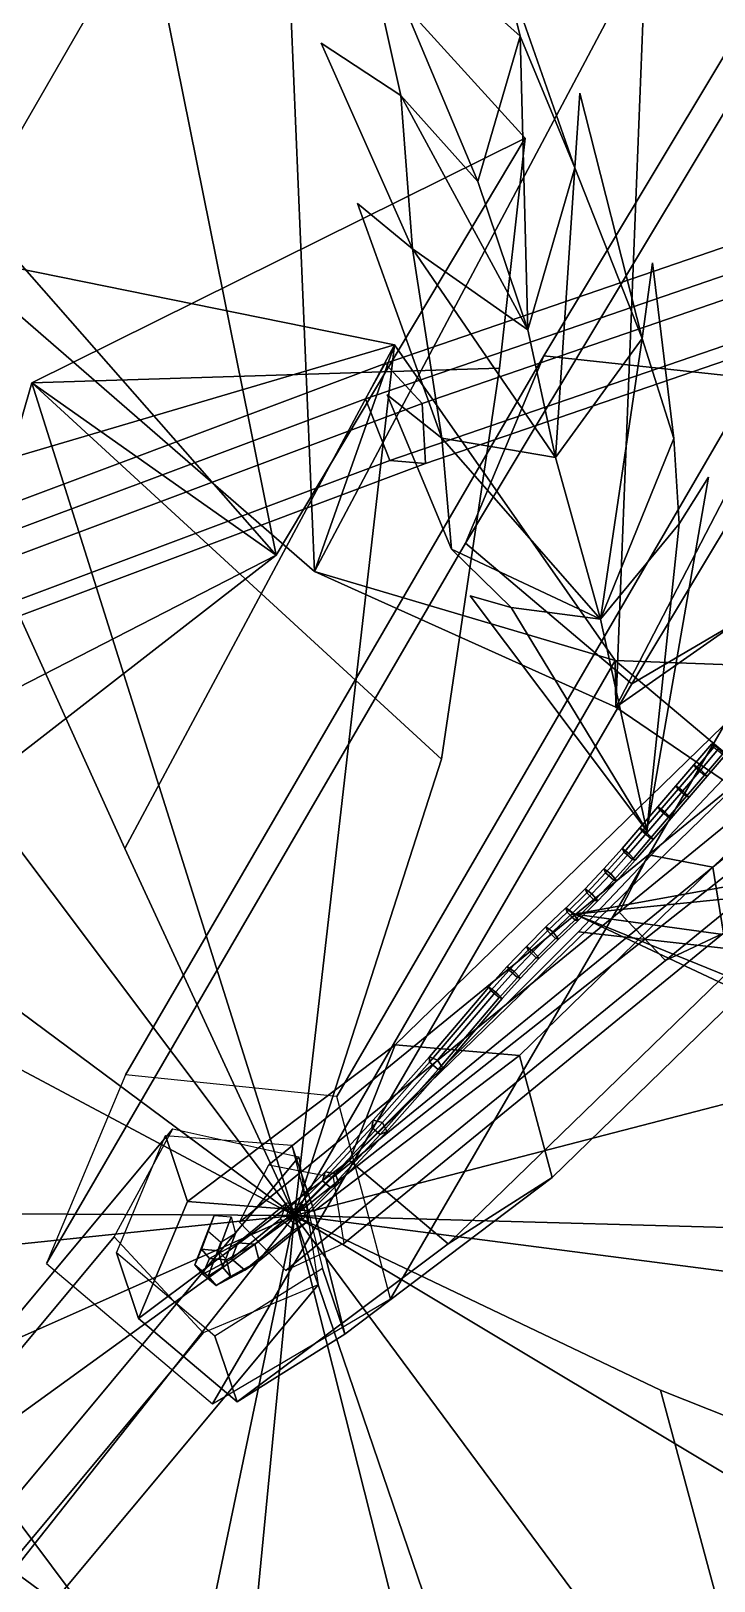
# Model space of a CAD drawing. Header units: metres. Extents: x -317 to 277, y -489 to 236.
# Drawn here: x -114.83 to -105.4, y -111.42 to -90.04 of the extents above; entities that cross this region are included whole.
import ezdxf

# ---------------------------------------------------------------- set-up
doc = ezdxf.new("R2010")
doc.units = ezdxf.units.M

msp = doc.modelspace()

# ---------------------------------------------------------------- linework, layer by layer
at = {"layer": 'Newplan_1Pdcel', "color": 3}
for points in [[(-103.7367, -92.8843, 734.5192), (-110.2147, -95.1084, 730.6544), (-109.9422, -94.6252, 729.9196), (-103.4533, -92.3975, 733.791)], [(-103.4533, -92.3975, 733.791), (-109.9422, -94.6252, 729.9196), (-109.4339, -95.1756, 729.3843), (-102.956, -92.9514, 733.2492)], [(-103.4172, -93.7435, 734.4343), (-109.8774, -95.9618, 730.5801), (-110.2147, -95.1084, 730.6544), (-103.7367, -92.8843, 734.5192)], [(-102.956, -92.9514, 733.2492), (-109.4339, -95.1756, 729.3843), (-109.3876, -96.00402, 729.7834), (-102.9274, -93.7857, 733.6376)], [(-102.9274, -93.7857, 733.6376), (-109.3876, -96.00402, 729.7834), (-109.8774, -95.9618, 730.5801), (-103.4172, -93.7435, 734.4343)], [(-110.2147, -95.1084, 730.6544), (-116.6486, -97.5168, 726.8263), (-116.3869, -97.03754, 726.085), (-109.9422, -94.6252, 729.9196)], [(-109.9422, -94.6252, 729.9196), (-116.3869, -97.03754, 726.085), (-115.8678, -97.5839, 725.5563), (-109.4339, -95.1756, 729.3843)], [(-109.8774, -95.9618, 730.5801), (-116.2936, -98.3639, 726.7626), (-116.6486, -97.5168, 726.8263), (-110.2147, -95.1084, 730.6544)], [(-109.4339, -95.1756, 729.3843), (-115.8678, -97.5839, 725.5563), (-115.8037, -98.406, 725.9659), (-109.3876, -96.00402, 729.7834)], [(-109.3876, -96.00402, 729.7834), (-115.8037, -98.406, 725.9659), (-116.2936, -98.3639, 726.7626), (-109.8774, -95.9618, 730.5801)], [(-102.5385, -108.5809, 736.0861), (-106.1841, -115.2891, 734.1996), (-106.1794, -115.0422, 733.3127), (-102.5275, -108.3228, 735.2023)], [(-102.5275, -108.3228, 735.2023), (-106.1794, -115.0422, 733.3127), (-105.4033, -115.3562, 732.9296), (-101.7577, -108.6481, 734.816)], [(-101.7756, -109.068, 736.2542), (-105.411, -115.758, 734.373), (-106.1841, -115.2891, 734.1996), (-102.5385, -108.5809, 736.0861)], [(-101.2857, -109.1102, 735.4573), (-104.9211, -115.8001, 733.5762), (-105.411, -115.758, 734.373), (-101.7756, -109.068, 736.2542)]]:
    msp.add_3dface(points, dxfattribs=at)
at = {"layer": 'Newplan_1Pdncle', "color": 3}
for points in [[(-106.3108, -101.4005, 673.9508), (-101.0703, -97.1233, 696.5344), (-101.4718, -97.9153, 696.7776), (-106.7123, -102.1926, 674.194)], [(-105.4225, -101.5686, 673.7765), (-100.1821, -97.2914, 696.3601), (-101.0703, -97.1233, 696.5344), (-106.3108, -101.4005, 673.9508)], [(-105.2752, -102.4827, 673.9155), (-100.0347, -98.2054, 696.4991), (-100.1821, -97.2914, 696.3601), (-105.4225, -101.5686, 673.7765)], [(-106.7123, -102.1926, 674.194), (-101.4718, -97.9153, 696.7776), (-100.8355, -98.5803, 696.7559), (-106.0759, -102.8575, 674.1722)], [(-106.0759, -102.8575, 674.1722), (-100.8355, -98.5803, 696.7559), (-100.0347, -98.2054, 696.4991), (-105.2752, -102.4827, 673.9155)], [(-111.5512, -105.6778, 651.3672), (-106.3108, -101.4005, 673.9508), (-106.7123, -102.1926, 674.194), (-111.9527, -106.4698, 651.6104)], [(-110.6629, -105.8459, 651.1929), (-105.4225, -101.5686, 673.7765), (-106.3108, -101.4005, 673.9508), (-111.5512, -105.6778, 651.3672)], [(-110.5156, -106.7599, 651.3318), (-105.2752, -102.4827, 673.9155), (-105.4225, -101.5686, 673.7765), (-110.6629, -105.8459, 651.1929)], [(-111.9527, -106.4698, 651.6104), (-106.7123, -102.1926, 674.194), (-106.0759, -102.8575, 674.1722), (-111.3163, -107.1348, 651.5886)], [(-111.3163, -107.1348, 651.5886), (-106.0759, -102.8575, 674.1722), (-105.2752, -102.4827, 673.9155), (-110.5156, -106.7599, 651.3318)]]:
    msp.add_3dface(points, dxfattribs=at)
at = {"layer": 'Newplan_Intrnd', "color": 3}
for points in [[(-101.3977, -83.9401, 568.0156), (-107.7546, -94.5191, 603.8044), (-108.8343, -97.1024, 602.849), (-102.4652, -86.5035, 566.995)], [(-98.494, -84.2636, 568.4807), (-104.8435, -94.8302, 604.2296), (-107.7546, -94.5191, 603.8044), (-101.3977, -83.9401, 568.0156)], [(-102.4652, -86.5035, 566.995), (-108.8343, -97.1024, 602.849), (-106.5395, -99.04082, 602.6837), (-100.1705, -88.4419, 566.8296)], [(-100.1705, -88.4419, 566.8296), (-106.5395, -99.04082, 602.6837), (-104.0968, -97.6088, 603.5408), (-97.7399, -87.0299, 567.752)], [(-107.7546, -94.5191, 603.8044), (-113.5294, -104.4335, 639.881), (-114.6201, -107.0355, 638.9913), (-108.8343, -97.1024, 602.849)], [(-104.8435, -94.8302, 604.2296), (-110.6114, -104.7331, 640.2658), (-113.5294, -104.4335, 639.881), (-107.7546, -94.5191, 603.8044)], [(-104.0968, -97.6088, 603.5408), (-109.8716, -107.5232, 639.6175), (-110.6114, -104.7331, 640.2658), (-104.8435, -94.8302, 604.2296)], [(-108.8343, -97.1024, 602.849), (-114.6201, -107.0355, 638.9913), (-112.3254, -108.9739, 638.826), (-106.5395, -99.04082, 602.6837)], [(-106.5395, -99.04082, 602.6837), (-112.3254, -108.9739, 638.826), (-109.8716, -107.5232, 639.6175), (-104.0968, -97.6088, 603.5408)], [(-112.875, -105.1789, 639.7435), (-118.0646, -111.3979, 661.4417), (-118.8763, -112.8902, 660.8198), (-113.6867, -106.6712, 639.1217)], [(-111.1344, -105.5651, 640.0492), (-116.3239, -111.7841, 661.7473), (-118.0646, -111.3979, 661.4417), (-112.875, -105.1789, 639.7435)], [(-110.871, -107.331, 639.606), (-116.0606, -113.55, 661.3041), (-116.3239, -111.7841, 661.7473), (-111.1344, -105.5651, 640.0492)], [(-111.9757, -106.7548, 648.5187), (-111.3043, -106.2067, 651.41), (-111.3867, -106.4202, 651.4696), (-112.064, -106.9725, 648.5459)], [(-111.7418, -106.7728, 648.4891), (-111.074, -106.2273, 651.3605), (-111.3043, -106.2067, 651.41), (-111.9757, -106.7548, 648.5187)], [(-111.6833, -107.0018, 648.4976), (-111.0119, -106.4537, 651.389), (-111.074, -106.2273, 651.3605), (-111.7418, -106.7728, 648.4891)], [(-112.3036, -106.3765, 639.5335), (-112.4813, -106.8417, 642.52), (-112.572, -107.0566, 642.4812), (-112.3943, -106.5914, 639.4947)], [(-112.0682, -106.3962, 639.5445), (-112.2459, -106.8614, 642.531), (-112.4813, -106.8417, 642.52), (-112.3036, -106.3765, 639.5335)], [(-112.0112, -106.6235, 639.5125), (-112.1889, -107.0886, 642.499), (-112.2459, -106.8614, 642.531), (-112.0682, -106.3962, 639.5445)], [(-112.064, -106.9725, 648.5459), (-111.3867, -106.4202, 651.4696), (-111.2033, -106.5751, 651.4564), (-111.8806, -107.1275, 648.5327)], [(-111.8806, -107.1275, 648.5327), (-111.2033, -106.5751, 651.4564), (-111.0119, -106.4537, 651.389), (-111.6833, -107.0018, 648.4976)], [(-113.6867, -106.6712, 639.1217), (-118.8763, -112.8902, 660.8198), (-117.6448, -114.2127, 660.7354), (-112.4552, -107.9936, 639.0372)], [(-112.3943, -106.5914, 639.4947), (-112.572, -107.0566, 642.4812), (-112.3886, -107.2115, 642.468), (-112.2109, -106.7464, 639.4814)], [(-112.2109, -106.7464, 639.4814), (-112.3886, -107.2115, 642.468), (-112.1889, -107.0886, 642.499), (-112.0112, -106.6235, 639.5125)], [(-112.4813, -106.8417, 642.52), (-112.3709, -106.968, 645.5339), (-112.462, -107.1862, 645.528), (-112.572, -107.0566, 642.4812)], [(-112.2459, -106.8614, 642.531), (-112.1353, -106.9857, 645.5245), (-112.3709, -106.968, 645.5339), (-112.4813, -106.8417, 642.52)], [(-112.3709, -106.968, 645.5339), (-111.9757, -106.7548, 648.5187), (-112.064, -106.9725, 648.5459), (-112.462, -107.1862, 645.528)], [(-112.1353, -106.9857, 645.5245), (-111.7418, -106.7728, 648.4891), (-111.9757, -106.7548, 648.5187), (-112.3709, -106.968, 645.5339)], [(-112.1889, -107.0886, 642.499), (-112.0785, -107.215, 645.5128), (-112.1353, -106.9857, 645.5245), (-112.2459, -106.8614, 642.531)], [(-112.0785, -107.215, 645.5128), (-111.6833, -107.0018, 648.4976), (-111.7418, -106.7728, 648.4891), (-112.1353, -106.9857, 645.5245)], [(-112.572, -107.0566, 642.4812), (-112.462, -107.1862, 645.528), (-112.2785, -107.3411, 645.5148), (-112.3886, -107.2115, 642.468)], [(-112.462, -107.1862, 645.528), (-112.064, -106.9725, 648.5459), (-111.8806, -107.1275, 648.5327), (-112.2785, -107.3411, 645.5148)], [(-112.3886, -107.2115, 642.468), (-112.2785, -107.3411, 645.5148), (-112.0785, -107.215, 645.5128), (-112.1889, -107.0886, 642.499)], [(-112.2785, -107.3411, 645.5148), (-111.8806, -107.1275, 648.5327), (-111.6833, -107.0018, 648.4976), (-112.0785, -107.215, 645.5128)], [(-112.4552, -107.9936, 639.0372), (-117.6448, -114.2127, 660.7354), (-116.0606, -113.55, 661.3041), (-110.871, -107.331, 639.606)]]:
    msp.add_3dface(points, dxfattribs=at)
at = {"layer": 'Newplan_Leaf', "color": 3}
for points in [[(-109.7268, -90.9271, 658.1064), (-110.3622, -88.06577, 657.0968), (-108.664, -92.1112, 656.7524)], [(-109.7268, -90.9271, 658.1064), (-108.664, -92.1112, 656.7524), (-110.3622, -88.06577, 657.0968)], [(-108.664, -92.1112, 656.7524), (-110.3622, -88.06577, 657.0968), (-108.0805, -90.1095, 656.6198)], [(-108.664, -92.1112, 656.7524), (-108.0805, -90.1095, 656.6198), (-110.3622, -88.06577, 657.0968)], [(-108.0805, -90.1095, 656.6198), (-108.3579, -88.9767, 655.9957), (-107.3236, -91.9263, 655.7751)], [(-108.0805, -90.1095, 656.6198), (-107.3236, -91.9263, 655.7751), (-108.3579, -88.9767, 655.9957)], [(-109.5686, -93.04134, 657.8024), (-110.8274, -90.2032, 658.2256), (-109.7268, -90.9271, 658.1064)], [(-109.5686, -93.04134, 657.8024), (-109.7268, -90.9271, 658.1064), (-110.8274, -90.2032, 658.2256)], [(-107.9729, -94.1595, 656.3912), (-108.664, -92.1112, 656.7524), (-108.0805, -90.1095, 656.6198)], [(-107.9729, -94.1595, 656.3912), (-108.0805, -90.1095, 656.6198), (-108.664, -92.1112, 656.7524)], [(-107.9729, -94.1595, 656.3912), (-108.0805, -90.1095, 656.6198), (-107.3236, -91.9263, 655.7751)], [(-107.9729, -94.1595, 656.3912), (-107.3236, -91.9263, 655.7751), (-108.0805, -90.1095, 656.6198)], [(-109.5686, -93.04134, 657.8024), (-109.7268, -90.9271, 658.1064), (-107.9729, -94.1595, 656.3912)], [(-109.5686, -93.04134, 657.8024), (-107.9729, -94.1595, 656.3912), (-109.7268, -90.9271, 658.1064)], [(-109.7268, -90.9271, 658.1064), (-108.664, -92.1112, 656.7524), (-107.9729, -94.1595, 656.3912)], [(-109.7268, -90.9271, 658.1064), (-107.9729, -94.1595, 656.3912), (-108.664, -92.1112, 656.7524)], [(-107.3236, -91.9263, 655.7751), (-107.2556, -90.8928, 655.4791), (-106.3941, -94.2793, 654.9123)], [(-107.3236, -91.9263, 655.7751), (-106.3941, -94.2793, 654.9123), (-107.2556, -90.8928, 655.4791)], [(-107.5919, -95.9191, 655.8453), (-107.9729, -94.1595, 656.3912), (-107.3236, -91.9263, 655.7751)], [(-107.5919, -95.9191, 655.8453), (-107.3236, -91.9263, 655.7751), (-107.9729, -94.1595, 656.3912)], [(-107.5919, -95.9191, 655.8453), (-107.3236, -91.9263, 655.7751), (-106.3941, -94.2793, 654.9123)], [(-107.5919, -95.9191, 655.8453), (-106.3941, -94.2793, 654.9123), (-107.3236, -91.9263, 655.7751)], [(-109.1629, -95.6544, 657.4126), (-110.3238, -92.4166, 658.2496), (-109.5686, -93.04134, 657.8024)], [(-109.1629, -95.6544, 657.4126), (-109.5686, -93.04134, 657.8024), (-110.3238, -92.4166, 658.2496)], [(-109.1629, -95.6544, 657.4126), (-109.5686, -93.04134, 657.8024), (-107.5919, -95.9191, 655.8453)], [(-109.1629, -95.6544, 657.4126), (-107.5919, -95.9191, 655.8453), (-109.5686, -93.04134, 657.8024)], [(-109.5686, -93.04134, 657.8024), (-107.9729, -94.1595, 656.3912), (-107.5919, -95.9191, 655.8453)], [(-109.5686, -93.04134, 657.8024), (-107.5919, -95.9191, 655.8453), (-107.9729, -94.1595, 656.3912)], [(-106.3941, -94.2793, 654.9123), (-106.2514, -93.2326, 654.6207), (-105.9596, -95.6584, 654.2932)], [(-106.3941, -94.2793, 654.9123), (-105.9596, -95.6584, 654.2932), (-106.2514, -93.2326, 654.6207)], [(-106.9734, -98.1516, 655.3024), (-107.5919, -95.9191, 655.8453), (-106.3941, -94.2793, 654.9123)], [(-106.9734, -98.1516, 655.3024), (-106.3941, -94.2793, 654.9123), (-107.5919, -95.9191, 655.8453)], [(-106.9734, -98.1516, 655.3024), (-106.3941, -94.2793, 654.9123), (-105.9596, -95.6584, 654.2932)], [(-106.9734, -98.1516, 655.3024), (-105.9596, -95.6584, 654.2932), (-106.3941, -94.2793, 654.9123)], [(-109.0278, -97.1822, 657.0637), (-109.9182, -95.05379, 657.9319), (-109.1629, -95.6544, 657.4126)], [(-109.0278, -97.1822, 657.0637), (-109.1629, -95.6544, 657.4126), (-109.9182, -95.05379, 657.9319)], [(-109.0278, -97.1822, 657.0637), (-109.1629, -95.6544, 657.4126), (-106.9734, -98.1516, 655.3024)], [(-109.0278, -97.1822, 657.0637), (-106.9734, -98.1516, 655.3024), (-109.1629, -95.6544, 657.4126)], [(-109.1629, -95.6544, 657.4126), (-107.5919, -95.9191, 655.8453), (-106.9734, -98.1516, 655.3024)], [(-109.1629, -95.6544, 657.4126), (-106.9734, -98.1516, 655.3024), (-107.5919, -95.9191, 655.8453)], [(-106.9734, -98.1516, 655.3024), (-105.9596, -95.6584, 654.2932), (-105.8862, -96.8346, 654.582)], [(-106.9734, -98.1516, 655.3024), (-105.8862, -96.8346, 654.582), (-105.9596, -95.6584, 654.2932)], [(-105.8862, -96.8346, 654.582), (-105.4783, -96.1921, 654.2763), (-106.3293, -101.0694, 654.411)], [(-105.8862, -96.8346, 654.582), (-106.3293, -101.0694, 654.411), (-105.4783, -96.1921, 654.2763)], [(-106.3293, -101.0694, 654.411), (-106.9734, -98.1516, 655.3024), (-105.8862, -96.8346, 654.582)], [(-106.3293, -101.0694, 654.411), (-105.8862, -96.8346, 654.582), (-106.9734, -98.1516, 655.3024)], [(-108.206, -97.9868, 656.6768), (-109.0278, -97.1822, 657.0637), (-106.9734, -98.1516, 655.3024)], [(-108.206, -97.9868, 656.6768), (-106.9734, -98.1516, 655.3024), (-109.0278, -97.1822, 657.0637)], [(-106.3293, -101.0694, 654.411), (-108.771, -97.8274, 657.2496), (-108.206, -97.9868, 656.6768)], [(-106.3293, -101.0694, 654.411), (-108.206, -97.9868, 656.6768), (-108.771, -97.8274, 657.2496)], [(-108.206, -97.9868, 656.6768), (-106.9734, -98.1516, 655.3024), (-106.3293, -101.0694, 654.411)], [(-108.206, -97.9868, 656.6768), (-106.3293, -101.0694, 654.411), (-106.9734, -98.1516, 655.3024)], [(-107.3258, -102.2175, 654.1957), (-103.5053, -101.5235, 657.2702), (-103.8218, -101.8651, 656.5951)], [(-107.3258, -102.2175, 654.1957), (-103.8218, -101.8651, 656.5951), (-103.5053, -101.5235, 657.2702)], [(-103.8218, -101.8651, 656.5951), (-104.338, -102.6294, 654.9873), (-107.3258, -102.2175, 654.1957)], [(-103.8218, -101.8651, 656.5951), (-107.3258, -102.2175, 654.1957), (-104.338, -102.6294, 654.9873)], [(-103.3865, -103.8214, 653.9341), (-102.8874, -104.3001, 653.4933), (-107.3258, -102.2175, 654.1957)], [(-103.3865, -103.8214, 653.9341), (-107.3258, -102.2175, 654.1957), (-102.8874, -104.3001, 653.4933)], [(-107.3258, -102.2175, 654.1957), (-104.338, -102.6294, 654.9873), (-103.3865, -103.8214, 653.9341)], [(-107.3258, -102.2175, 654.1957), (-103.3865, -103.8214, 653.9341), (-104.338, -102.6294, 654.9873)]]:
    msp.add_3dface(points, dxfattribs=at)
at = {"layer": 'Newplan_Mrstm', "color": 3}
for points in [[(-111.451, -97.2649, 654.6058), (-113.9259, -85.01754, 653.5432), (-117.8687, -89.9636, 656.1303)], [(-111.451, -97.2649, 654.6058), (-117.8687, -89.9636, 656.1303), (-113.9259, -85.01754, 653.5432)], [(-108.0117, -91.5165, 651.4928), (-113.9259, -85.01754, 653.5432), (-111.451, -97.2649, 654.6058)], [(-108.0117, -91.5165, 651.4928), (-111.451, -97.2649, 654.6058), (-113.9259, -85.01754, 653.5432)], [(-110.9179, -97.4935, 655.1945), (-111.4357, -85.2756, 654.6067), (-115.962, -93.1218, 655.0784)], [(-110.9179, -97.4935, 655.1945), (-115.962, -93.1218, 655.0784), (-111.4357, -85.2756, 654.6067)], [(-106.3451, -88.8746, 653.9191), (-111.4357, -85.2756, 654.6067), (-110.9179, -97.4935, 655.1945)], [(-106.3451, -88.8746, 653.9191), (-110.9179, -97.4935, 655.1945), (-111.4357, -85.2756, 654.6067)], [(-98.2548, -93.4165, 652.233), (-99.837, -86.01384, 651.0704), (-106.7595, -99.3633, 653.814)], [(-98.2548, -93.4165, 652.233), (-106.7595, -99.3633, 653.814), (-99.837, -86.01384, 651.0704)], [(-106.7595, -99.3633, 653.814), (-99.837, -86.01384, 651.0704), (-106.3451, -88.8746, 653.9191)], [(-106.7595, -99.3633, 653.814), (-106.3451, -88.8746, 653.9191), (-99.837, -86.01384, 651.0704)], [(-106.7595, -99.3633, 653.814), (-106.3451, -88.8746, 653.9191), (-110.9179, -97.4935, 655.1945)], [(-106.7595, -99.3633, 653.814), (-110.9179, -97.4935, 655.1945), (-106.3451, -88.8746, 653.9191)], [(-111.451, -97.2649, 654.6058), (-117.8687, -89.9636, 656.1303), (-115.0768, -100.0799, 655.8797)], [(-111.451, -97.2649, 654.6058), (-115.0768, -100.0799, 655.8797), (-117.8687, -89.9636, 656.1303)], [(-114.8208, -94.8909, 652.6614), (-108.0117, -91.5165, 651.4928), (-111.451, -97.2649, 654.6058)], [(-114.8208, -94.8909, 652.6614), (-111.451, -97.2649, 654.6058), (-108.0117, -91.5165, 651.4928)], [(-108.3669, -94.6888, 649.6985), (-108.0117, -91.5165, 651.4928), (-114.8208, -94.8909, 652.6614)], [(-108.3669, -94.6888, 649.6985), (-114.8208, -94.8909, 652.6614), (-108.0117, -91.5165, 651.4928)], [(-110.9179, -97.4935, 655.1945), (-115.962, -93.1218, 655.0784), (-109.8133, -94.3655, 652.069)], [(-110.9179, -97.4935, 655.1945), (-109.8133, -94.3655, 652.069), (-115.962, -93.1218, 655.0784)], [(-109.8133, -94.3655, 652.069), (-115.962, -93.1218, 655.0784), (-115.8789, -96.1539, 653.0974)], [(-109.8133, -94.3655, 652.069), (-115.8789, -96.1539, 653.0974), (-115.962, -93.1218, 655.0784)], [(-102.8276, -102.0354, 653.5082), (-98.2548, -93.4165, 652.233), (-106.7595, -99.3633, 653.814)], [(-102.8276, -102.0354, 653.5082), (-106.7595, -99.3633, 653.814), (-98.2548, -93.4165, 652.233)], [(-109.8133, -94.3655, 652.069), (-115.8789, -96.1539, 653.0974), (-113.5361, -101.3109, 651.8599)], [(-109.8133, -94.3655, 652.069), (-113.5361, -101.3109, 651.8599), (-115.8789, -96.1539, 653.0974)], [(-109.8133, -94.3655, 652.069), (-113.5361, -101.3109, 651.8599), (-111.1966, -106.3772, 651.4174)], [(-109.8133, -94.3655, 652.069), (-111.1966, -106.3772, 651.4174), (-113.5361, -101.3109, 651.8599)], [(-106.7687, -98.7212, 652.0407), (-109.8133, -94.3655, 652.069), (-111.1966, -106.3772, 651.4174)], [(-106.7687, -98.7212, 652.0407), (-111.1966, -106.3772, 651.4174), (-109.8133, -94.3655, 652.069)], [(-106.7687, -98.7212, 652.0407), (-110.9179, -97.4935, 655.1945), (-109.8133, -94.3655, 652.069)], [(-106.7687, -98.7212, 652.0407), (-109.8133, -94.3655, 652.069), (-110.9179, -97.4935, 655.1945)], [(-109.1679, -100.0831, 649.8788), (-108.3669, -94.6888, 649.6985), (-114.8208, -94.8909, 652.6614)], [(-109.1679, -100.0831, 649.8788), (-114.8208, -94.8909, 652.6614), (-108.3669, -94.6888, 649.6985)], [(-111.1966, -106.3772, 651.4174), (-114.8208, -94.8909, 652.6614), (-116.211, -99.7097, 654.4189)], [(-111.1966, -106.3772, 651.4174), (-116.211, -99.7097, 654.4189), (-114.8208, -94.8909, 652.6614)], [(-114.8208, -94.8909, 652.6614), (-111.451, -97.2649, 654.6058), (-116.211, -99.7097, 654.4189)], [(-114.8208, -94.8909, 652.6614), (-116.211, -99.7097, 654.4189), (-111.451, -97.2649, 654.6058)], [(-111.1966, -106.3772, 651.4174), (-109.1679, -100.0831, 649.8788), (-114.8208, -94.8909, 652.6614)], [(-111.1966, -106.3772, 651.4174), (-114.8208, -94.8909, 652.6614), (-109.1679, -100.0831, 649.8788)], [(-111.451, -97.2649, 654.6058), (-115.0768, -100.0799, 655.8797), (-116.211, -99.7097, 654.4189)], [(-111.451, -97.2649, 654.6058), (-116.211, -99.7097, 654.4189), (-115.0768, -100.0799, 655.8797)], [(-106.7687, -98.7212, 652.0407), (-106.7595, -99.3633, 653.814), (-110.9179, -97.4935, 655.1945)], [(-106.7687, -98.7212, 652.0407), (-110.9179, -97.4935, 655.1945), (-106.7595, -99.3633, 653.814)], [(-99.4744, -103.3427, 651.3702), (-103.286, -98.255, 650.5732), (-107.2727, -102.4641, 650.6249)], [(-99.4744, -103.3427, 651.3702), (-107.2727, -102.4641, 650.6249), (-103.286, -98.255, 650.5732)], [(-111.1966, -106.3772, 651.4174), (-101.7229, -98.9073, 650.3828), (-106.7687, -98.7212, 652.0407)], [(-111.1966, -106.3772, 651.4174), (-106.7687, -98.7212, 652.0407), (-101.7229, -98.9073, 650.3828)], [(-101.7229, -98.9073, 650.3828), (-102.8276, -102.0354, 653.5082), (-106.7687, -98.7212, 652.0407)], [(-101.7229, -98.9073, 650.3828), (-106.7687, -98.7212, 652.0407), (-102.8276, -102.0354, 653.5082)], [(-102.8276, -102.0354, 653.5082), (-106.7595, -99.3633, 653.814), (-106.7687, -98.7212, 652.0407)], [(-102.8276, -102.0354, 653.5082), (-106.7687, -98.7212, 652.0407), (-106.7595, -99.3633, 653.814)], [(-111.1966, -106.3772, 651.4174), (-104.5519, -106.5581, 650.034), (-101.7229, -98.9073, 650.3828)], [(-111.1966, -106.3772, 651.4174), (-101.7229, -98.9073, 650.3828), (-104.5519, -106.5581, 650.034)], [(-116.211, -99.7097, 654.4189), (-121.1016, -101.1013, 655.9641), (-111.1966, -106.3772, 651.4174)], [(-116.211, -99.7097, 654.4189), (-111.1966, -106.3772, 651.4174), (-121.1016, -101.1013, 655.9641)], [(-121.1016, -101.1013, 655.9641), (-116.337, -106.9069, 653.5696), (-111.1966, -106.3772, 651.4174)], [(-121.1016, -101.1013, 655.9641), (-111.1966, -106.3772, 651.4174), (-116.337, -106.9069, 653.5696)], [(-111.1966, -106.3772, 651.4174), (-116.6259, -102.3479, 652.0383), (-122.1725, -106.3119, 656.5304)], [(-111.1966, -106.3772, 651.4174), (-122.1725, -106.3119, 656.5304), (-116.6259, -102.3479, 652.0383)], [(-99.4744, -103.3427, 651.3702), (-107.2727, -102.4641, 650.6249), (-111.1966, -106.3772, 651.4174)], [(-99.4744, -103.3427, 651.3702), (-111.1966, -106.3772, 651.4174), (-107.2727, -102.4641, 650.6249)], [(-102.4979, -107.5019, 652.7127), (-99.4744, -103.3427, 651.3702), (-111.1966, -106.3772, 651.4174)], [(-102.4979, -107.5019, 652.7127), (-111.1966, -106.3772, 651.4174), (-99.4744, -103.3427, 651.3702)], [(-111.1966, -106.3772, 651.4174), (-122.1725, -106.3119, 656.5304), (-117.7745, -109.2945, 656.5971)], [(-111.1966, -106.3772, 651.4174), (-117.7745, -109.2945, 656.5971), (-122.1725, -106.3119, 656.5304)], [(-117.7745, -109.2945, 656.5971), (-117.6281, -114.4922, 657.6943), (-111.1966, -106.3772, 651.4174)], [(-117.7745, -109.2945, 656.5971), (-111.1966, -106.3772, 651.4174), (-117.6281, -114.4922, 657.6943)], [(-117.6281, -114.4922, 657.6943), (-111.6997, -111.5951, 653.3815), (-111.1966, -106.3772, 651.4174)], [(-117.6281, -114.4922, 657.6943), (-111.1966, -106.3772, 651.4174), (-111.6997, -111.5951, 653.3815)], [(-111.1966, -106.3772, 651.4174), (-116.4396, -110.168, 653.4762), (-113.4413, -117.1121, 656.5499)], [(-111.1966, -106.3772, 651.4174), (-113.4413, -117.1121, 656.5499), (-116.4396, -110.168, 653.4762)], [(-111.1966, -106.3772, 651.4174), (-113.4413, -117.1121, 656.5499), (-109.2609, -113.999, 655.5126)], [(-111.1966, -106.3772, 651.4174), (-109.2609, -113.999, 655.5126), (-113.4413, -117.1121, 656.5499)], [(-109.2609, -113.999, 655.5126), (-104.2766, -115.7104, 654.8268), (-111.1966, -106.3772, 651.4174)], [(-109.2609, -113.999, 655.5126), (-111.1966, -106.3772, 651.4174), (-104.2766, -115.7104, 654.8268)], [(-104.2766, -115.7104, 654.8268), (-106.1443, -108.7837, 651.5599), (-111.1966, -106.3772, 651.4174)], [(-104.2766, -115.7104, 654.8268), (-111.1966, -106.3772, 651.4174), (-106.1443, -108.7837, 651.5599)], [(-111.1966, -106.3772, 651.4174), (-100.8752, -112.5621, 652.7722), (-102.4979, -107.5019, 652.7127)], [(-111.1966, -106.3772, 651.4174), (-102.4979, -107.5019, 652.7127), (-100.8752, -112.5621, 652.7722)], [(-111.1966, -106.3772, 651.4174), (-109.0203, -112.7551, 652.2446), (-100.8752, -112.5621, 652.7722)], [(-111.1966, -106.3772, 651.4174), (-100.8752, -112.5621, 652.7722), (-109.0203, -112.7551, 652.2446)], [(-116.6024, -108.469, 657.8226), (-121.869, -116.1381, 662.6849), (-113.792, -112.225, 658.6514)], [(-116.6024, -108.469, 657.8226), (-113.792, -112.225, 658.6514), (-121.869, -116.1381, 662.6849)], [(-117.7745, -109.2945, 656.5971), (-116.6024, -108.469, 657.8226), (-113.792, -112.225, 658.6514)], [(-117.7745, -109.2945, 656.5971), (-113.792, -112.225, 658.6514), (-116.6024, -108.469, 657.8226)], [(-104.2766, -115.7104, 654.8268), (-100.8121, -110.9014, 652.3943), (-106.1443, -108.7837, 651.5599)], [(-104.2766, -115.7104, 654.8268), (-106.1443, -108.7837, 651.5599), (-100.8121, -110.9014, 652.3943)], [(-117.7745, -109.2945, 656.5971), (-113.792, -112.225, 658.6514), (-117.6281, -114.4922, 657.6943)], [(-117.7745, -109.2945, 656.5971), (-117.6281, -114.4922, 657.6943), (-113.792, -112.225, 658.6514)], [(-116.4396, -110.168, 653.4762), (-119.6913, -113.7888, 655.9437), (-113.4413, -117.1121, 656.5499)], [(-116.4396, -110.168, 653.4762), (-113.4413, -117.1121, 656.5499), (-119.6913, -113.7888, 655.9437)]]:
    msp.add_3dface(points, dxfattribs=at)
at = {"layer": 'Newplan_Petiole', "color": 3}
for points in [[(-109.8077, -104.0226, 668.9396), (-104.6056, -98.9685, 681.8856), (-105.1106, -100.4548, 682.6666), (-110.4357, -105.6188, 669.3021)], [(-108.0897, -104.1668, 668.6209), (-102.9633, -99.1804, 681.3098), (-104.6056, -98.9685, 681.8856), (-109.8077, -104.0226, 668.9396)], [(-107.64, -105.8536, 668.7834), (-102.4379, -100.7996, 681.7294), (-102.9633, -99.1804, 681.3098), (-108.0897, -104.1668, 668.6209)], [(-105.588, -100.2262, 654.4013), (-105.34, -99.9362, 654.4421), (-105.4351, -99.8679, 654.5356), (-105.6831, -100.158, 654.4949)], [(-105.6831, -100.158, 654.4949), (-105.4351, -99.8679, 654.5356), (-105.4047, -99.9136, 654.6751), (-105.6527, -100.2036, 654.6343)], [(-105.6527, -100.2036, 654.6343), (-105.4047, -99.9136, 654.6751), (-105.2885, -100.0119, 654.6671), (-105.5365, -100.3019, 654.6263)], [(-105.4978, -100.3146, 654.4821), (-105.2499, -100.0246, 654.5228), (-105.34, -99.9362, 654.4421), (-105.588, -100.2262, 654.4013)], [(-105.5365, -100.3019, 654.6263), (-105.2885, -100.0119, 654.6671), (-105.2499, -100.0246, 654.5228), (-105.4978, -100.3146, 654.4821)], [(-105.836, -100.5163, 654.3605), (-105.588, -100.2262, 654.4013), (-105.6831, -100.158, 654.4949), (-105.9311, -100.4481, 654.4541)], [(-105.9311, -100.4481, 654.4541), (-105.6831, -100.158, 654.4949), (-105.6527, -100.2036, 654.6343), (-105.9007, -100.4937, 654.5936)], [(-105.9007, -100.4937, 654.5936), (-105.6527, -100.2036, 654.6343), (-105.5365, -100.3019, 654.6263), (-105.7845, -100.5919, 654.5856)], [(-105.7458, -100.6047, 654.4413), (-105.4978, -100.3146, 654.4821), (-105.588, -100.2262, 654.4013), (-105.836, -100.5163, 654.3605)], [(-110.4357, -105.6188, 669.3021), (-105.1106, -100.4548, 682.6666), (-103.7507, -101.6035, 682.5686), (-109.0758, -106.7675, 669.2041)], [(-106.084, -100.8063, 654.3198), (-105.836, -100.5163, 654.3605), (-105.9311, -100.4481, 654.4541), (-106.1791, -100.7381, 654.4133)], [(-106.1791, -100.7381, 654.4133), (-105.9311, -100.4481, 654.4541), (-105.9007, -100.4937, 654.5936), (-106.1487, -100.7837, 654.5528)], [(-105.7845, -100.5919, 654.5856), (-105.5365, -100.3019, 654.6263), (-105.4978, -100.3146, 654.4821), (-105.7458, -100.6047, 654.4413)], [(-106.1487, -100.7837, 654.5528), (-105.9007, -100.4937, 654.5936), (-105.7845, -100.5919, 654.5856), (-106.0325, -100.882, 654.5448)], [(-105.9938, -100.8947, 654.4005), (-105.7458, -100.6047, 654.4413), (-105.836, -100.5163, 654.3605), (-106.084, -100.8063, 654.3198)], [(-106.0325, -100.882, 654.5448), (-105.7845, -100.5919, 654.5856), (-105.7458, -100.6047, 654.4413), (-105.9938, -100.8947, 654.4005)], [(-109.0758, -106.7675, 669.2041), (-103.7507, -101.6035, 682.5686), (-102.4379, -100.7996, 681.7294), (-107.64, -105.8536, 668.7834)], [(-106.3319, -101.0964, 654.279), (-106.084, -100.8063, 654.3198), (-106.1791, -100.7381, 654.4133), (-106.4271, -101.0281, 654.3726)], [(-106.4271, -101.0281, 654.3726), (-106.1791, -100.7381, 654.4133), (-106.1487, -100.7837, 654.5528), (-106.3967, -101.0738, 654.512)], [(-106.3967, -101.0738, 654.512), (-106.1487, -100.7837, 654.5528), (-106.0325, -100.882, 654.5448), (-106.2805, -101.172, 654.504)], [(-106.2418, -101.1848, 654.3597), (-105.9938, -100.8947, 654.4005), (-106.084, -100.8063, 654.3198), (-106.3319, -101.0964, 654.279)], [(-106.2805, -101.172, 654.504), (-106.0325, -100.882, 654.5448), (-105.9938, -100.8947, 654.4005), (-106.2418, -101.1848, 654.3597)], [(-106.5779, -101.384, 654.2386), (-106.3319, -101.0964, 654.279), (-106.4271, -101.0281, 654.3726), (-106.6725, -101.3152, 654.3323)], [(-106.6725, -101.3152, 654.3323), (-106.4271, -101.0281, 654.3726), (-106.3967, -101.0738, 654.512), (-106.6451, -101.3643, 654.4712)], [(-106.6451, -101.3643, 654.4712), (-106.3967, -101.0738, 654.512), (-106.2805, -101.172, 654.504), (-106.5313, -101.4654, 654.4627)], [(-106.4911, -101.4763, 654.3187), (-106.2418, -101.1848, 654.3597), (-106.3319, -101.0964, 654.279), (-106.5779, -101.384, 654.2386)], [(-106.3356, -101.1109, 654.4049), (-106.3305, -101.1013, 654.4062), (-106.3315, -101.1009, 654.407), (-106.3365, -101.1105, 654.4057)], [(-106.3365, -101.1105, 654.4057), (-106.3315, -101.1009, 654.407), (-106.3312, -101.1013, 654.4082), (-106.3362, -101.1109, 654.4069)], [(-106.3362, -101.1109, 654.4069), (-106.3312, -101.1013, 654.4082), (-106.33, -101.1019, 654.4081), (-106.3351, -101.1115, 654.4069)], [(-106.3347, -101.1115, 654.4056), (-106.3296, -101.1019, 654.4069), (-106.3305, -101.1013, 654.4062), (-106.3356, -101.1109, 654.4049)], [(-106.3351, -101.1115, 654.4069), (-106.33, -101.1019, 654.4081), (-106.3296, -101.1019, 654.4069), (-106.3347, -101.1115, 654.4056)], [(-106.3305, -101.1013, 654.4062), (-106.3277, -101.0909, 654.4075), (-106.3287, -101.0907, 654.4082), (-106.3315, -101.1009, 654.407)], [(-106.3315, -101.1009, 654.407), (-106.3287, -101.0907, 654.4082), (-106.3284, -101.0909, 654.4094), (-106.3312, -101.1013, 654.4082)], [(-106.3312, -101.1013, 654.4082), (-106.3284, -101.0909, 654.4094), (-106.3271, -101.0912, 654.4094), (-106.33, -101.1019, 654.4081)], [(-106.3296, -101.1019, 654.4069), (-106.3267, -101.0912, 654.4082), (-106.3277, -101.0909, 654.4075), (-106.3305, -101.1013, 654.4062)], [(-106.3273, -101.08, 654.4088), (-106.3292, -101.0693, 654.4099), (-106.3303, -101.0696, 654.4106), (-106.3283, -101.08, 654.4095)], [(-106.3283, -101.08, 654.4095), (-106.3303, -101.0696, 654.4106), (-106.3299, -101.0697, 654.4119), (-106.328, -101.0802, 654.4107)], [(-106.33, -101.1019, 654.4081), (-106.3271, -101.0912, 654.4094), (-106.3267, -101.0912, 654.4082), (-106.3296, -101.1019, 654.4069)], [(-106.328, -101.0802, 654.4107), (-106.3299, -101.0697, 654.4119), (-106.3286, -101.0694, 654.4119), (-106.3267, -101.0803, 654.4108)], [(-106.3262, -101.0801, 654.4095), (-106.3282, -101.0692, 654.4107), (-106.3292, -101.0693, 654.4099), (-106.3273, -101.08, 654.4088)], [(-106.3277, -101.0909, 654.4075), (-106.3273, -101.08, 654.4088), (-106.3283, -101.08, 654.4095), (-106.3287, -101.0907, 654.4082)], [(-106.3287, -101.0907, 654.4082), (-106.3283, -101.08, 654.4095), (-106.328, -101.0802, 654.4107), (-106.3284, -101.0909, 654.4094)], [(-106.3267, -101.0803, 654.4108), (-106.3286, -101.0694, 654.4119), (-106.3282, -101.0692, 654.4107), (-106.3262, -101.0801, 654.4095)], [(-106.3284, -101.0909, 654.4094), (-106.328, -101.0802, 654.4107), (-106.3267, -101.0803, 654.4108), (-106.3271, -101.0912, 654.4094)], [(-106.3267, -101.0912, 654.4082), (-106.3262, -101.0801, 654.4095), (-106.3273, -101.08, 654.4088), (-106.3277, -101.0909, 654.4075)], [(-106.3271, -101.0912, 654.4094), (-106.3267, -101.0803, 654.4108), (-106.3262, -101.0801, 654.4095), (-106.3267, -101.0912, 654.4082)], [(-106.8306, -101.6644, 654.1894), (-106.5779, -101.384, 654.2386), (-106.6725, -101.3152, 654.3323), (-106.9246, -101.595, 654.2833)], [(-106.9246, -101.595, 654.2833), (-106.6725, -101.3152, 654.3323), (-106.6451, -101.3643, 654.4712), (-106.9003, -101.6475, 654.4215)], [(-106.5313, -101.4654, 654.4627), (-106.2805, -101.172, 654.504), (-106.2418, -101.1848, 654.3597), (-106.4911, -101.4763, 654.3187)], [(-106.9003, -101.6475, 654.4215), (-106.6451, -101.3643, 654.4712), (-106.5313, -101.4654, 654.4627), (-106.789, -101.7513, 654.4125)], [(-106.7473, -101.7604, 654.2688), (-106.4911, -101.4763, 654.3187), (-106.5779, -101.384, 654.2386), (-106.8306, -101.6644, 654.1894)], [(-106.789, -101.7513, 654.4125), (-106.5313, -101.4654, 654.4627), (-106.4911, -101.4763, 654.3187), (-106.7473, -101.7604, 654.2688)], [(-107.0897, -101.9372, 654.1315), (-106.8306, -101.6644, 654.1894), (-106.9246, -101.595, 654.2833), (-107.1831, -101.8673, 654.2255)], [(-107.1831, -101.8673, 654.2255), (-106.9246, -101.595, 654.2833), (-106.9003, -101.6475, 654.4215), (-107.1619, -101.923, 654.363)], [(-107.1619, -101.923, 654.363), (-106.9003, -101.6475, 654.4215), (-106.789, -101.7513, 654.4125), (-107.0532, -102.0294, 654.3533)], [(-107.0098, -102.0369, 654.21), (-106.7473, -101.7604, 654.2688), (-106.8306, -101.6644, 654.1894), (-107.0897, -101.9372, 654.1315)], [(-107.0532, -102.0294, 654.3533), (-106.789, -101.7513, 654.4125), (-106.7473, -101.7604, 654.2688), (-107.0098, -102.0369, 654.21)], [(-107.357, -102.2043, 654.0645), (-107.0897, -101.9372, 654.1315), (-107.1831, -101.8673, 654.2255), (-107.4505, -102.1343, 654.1584)], [(-107.4505, -102.1343, 654.1584), (-107.1831, -101.8673, 654.2255), (-107.1619, -101.923, 654.363), (-107.4293, -102.1901, 654.296)], [(-107.4293, -102.1901, 654.296), (-107.1619, -101.923, 654.363), (-107.0532, -102.0294, 654.3533), (-107.3206, -102.2965, 654.2862)], [(-107.2772, -102.3039, 654.1429), (-107.0098, -102.0369, 654.21), (-107.0897, -101.9372, 654.1315), (-107.357, -102.2043, 654.0645)], [(-107.6303, -102.4629, 653.9888), (-107.3549, -102.2021, 654.065), (-107.4477, -102.1316, 654.1592), (-107.7237, -102.393, 654.0828)], [(-107.7237, -102.393, 654.0828), (-107.4477, -102.1316, 654.1592), (-107.4297, -102.1906, 654.2958), (-107.7024, -102.4488, 654.2203)], [(-107.7024, -102.4488, 654.2203), (-107.4297, -102.1906, 654.2958), (-107.3236, -102.2995, 654.2854), (-107.5937, -102.5552, 654.2105)], [(-107.3206, -102.2965, 654.2862), (-107.0532, -102.0294, 654.3533), (-107.0098, -102.0369, 654.21), (-107.2772, -102.3039, 654.1429)], [(-107.8998, -102.7321, 653.9211), (-107.6303, -102.4629, 653.9888), (-107.7237, -102.393, 654.0828), (-107.9938, -102.6629, 654.0151)], [(-107.9938, -102.6629, 654.0151), (-107.7237, -102.393, 654.0828), (-107.7024, -102.4488, 654.2203), (-107.9693, -102.7154, 654.1534)], [(-107.5504, -102.5626, 654.0672), (-107.2786, -102.3053, 654.1425), (-107.3549, -102.2021, 654.065), (-107.6303, -102.4629, 653.9888)], [(-107.5937, -102.5552, 654.2105), (-107.3236, -102.2995, 654.2854), (-107.2786, -102.3053, 654.1425), (-107.5504, -102.5626, 654.0672)], [(-107.3669, -102.2257, 654.189), (-107.3576, -102.2202, 654.191), (-107.3582, -102.2195, 654.1918), (-107.3675, -102.225, 654.1899)], [(-107.3675, -102.225, 654.1899), (-107.3582, -102.2195, 654.1918), (-107.3581, -102.22, 654.193), (-107.3674, -102.2255, 654.191)], [(-107.3674, -102.2255, 654.191), (-107.3581, -102.22, 654.193), (-107.3574, -102.2211, 654.1929), (-107.3667, -102.2266, 654.1909)], [(-107.3664, -102.2267, 654.1897), (-107.3571, -102.2212, 654.1917), (-107.3576, -102.2202, 654.191), (-107.3669, -102.2257, 654.189)], [(-107.3667, -102.2266, 654.1909), (-107.3574, -102.2211, 654.1929), (-107.3571, -102.2212, 654.1917), (-107.3664, -102.2267, 654.1897)], [(-107.3576, -102.2202, 654.191), (-107.3473, -102.2169, 654.1926), (-107.3477, -102.2161, 654.1935), (-107.3582, -102.2195, 654.1918)], [(-107.3582, -102.2195, 654.1918), (-107.3477, -102.2161, 654.1935), (-107.3477, -102.2167, 654.1947), (-107.3581, -102.22, 654.193)], [(-107.3581, -102.22, 654.193), (-107.3477, -102.2167, 654.1947), (-107.3473, -102.2179, 654.1945), (-107.3574, -102.2211, 654.1929)], [(-107.3571, -102.2212, 654.1917), (-107.347, -102.218, 654.1932), (-107.3473, -102.2169, 654.1926), (-107.3576, -102.2202, 654.191)], [(-107.3574, -102.2211, 654.1929), (-107.3473, -102.2179, 654.1945), (-107.347, -102.218, 654.1932), (-107.3571, -102.2212, 654.1917)], [(-107.3473, -102.2169, 654.1926), (-107.3365, -102.2159, 654.1938), (-107.3367, -102.215, 654.1948), (-107.3477, -102.2161, 654.1935)], [(-107.3477, -102.2161, 654.1935), (-107.3367, -102.215, 654.1948), (-107.3367, -102.2156, 654.1959), (-107.3477, -102.2167, 654.1947)], [(-107.3477, -102.2167, 654.1947), (-107.3367, -102.2156, 654.1959), (-107.3366, -102.2169, 654.1957), (-107.3473, -102.2179, 654.1945)], [(-107.347, -102.218, 654.1932), (-107.3364, -102.2171, 654.1945), (-107.3365, -102.2159, 654.1938), (-107.3473, -102.2169, 654.1926)], [(-107.3473, -102.2179, 654.1945), (-107.3366, -102.2169, 654.1957), (-107.3364, -102.2171, 654.1945), (-107.347, -102.218, 654.1932)], [(-107.3365, -102.2159, 654.1938), (-107.3257, -102.2173, 654.1946), (-107.3256, -102.2164, 654.1956), (-107.3367, -102.215, 654.1948)], [(-107.3367, -102.215, 654.1948), (-107.3256, -102.2164, 654.1956), (-107.3258, -102.217, 654.1967), (-107.3367, -102.2156, 654.1959)], [(-107.3367, -102.2156, 654.1959), (-107.3258, -102.217, 654.1967), (-107.3259, -102.2183, 654.1965), (-107.3366, -102.2169, 654.1957)], [(-107.3366, -102.2169, 654.1957), (-107.3259, -102.2183, 654.1965), (-107.3259, -102.2184, 654.1952), (-107.3364, -102.2171, 654.1945)], [(-107.3364, -102.2171, 654.1945), (-107.3259, -102.2184, 654.1952), (-107.3257, -102.2173, 654.1946), (-107.3365, -102.2159, 654.1938)], [(-107.9693, -102.7154, 654.1534), (-107.7024, -102.4488, 654.2203), (-107.5937, -102.5552, 654.2105), (-107.858, -102.8192, 654.1441)], [(-107.8164, -102.8282, 654.0004), (-107.5504, -102.5626, 654.0672), (-107.6303, -102.4629, 653.9888), (-107.8998, -102.7321, 653.9211)], [(-107.858, -102.8192, 654.1441), (-107.5937, -102.5552, 654.2105), (-107.5504, -102.5626, 654.0672), (-107.8164, -102.8282, 654.0004)], [(-108.1632, -103.0094, 653.8623), (-107.8998, -102.7321, 653.9211), (-107.9938, -102.6629, 654.0151), (-108.2577, -102.9408, 653.9562)], [(-108.2577, -102.9408, 653.9562), (-107.9938, -102.6629, 654.0151), (-107.9693, -102.7154, 654.1534), (-108.2301, -102.99, 654.095)], [(-108.2301, -102.99, 654.095), (-107.9693, -102.7154, 654.1534), (-107.858, -102.8192, 654.1441), (-108.1163, -103.091, 654.0863)], [(-108.0763, -103.1018, 653.9423), (-107.8164, -102.8282, 654.0004), (-107.8998, -102.7321, 653.9211), (-108.1632, -103.0094, 653.8623)], [(-108.1163, -103.091, 654.0863), (-107.858, -102.8192, 654.1441), (-107.8164, -102.8282, 654.0004), (-108.0763, -103.1018, 653.9423)], [(-108.4179, -103.2922, 653.8127), (-108.1632, -103.0094, 653.8623), (-108.2577, -102.9408, 653.9562), (-108.5124, -103.2235, 653.9066)], [(-108.5124, -103.2235, 653.9066), (-108.2577, -102.9408, 653.9562), (-108.2301, -102.99, 654.095), (-108.4848, -103.2728, 654.0454)], [(-108.4848, -103.2728, 654.0454), (-108.2301, -102.99, 654.095), (-108.1163, -103.091, 654.0863), (-108.371, -103.3738, 654.0367)], [(-108.331, -103.3845, 653.8926), (-108.0763, -103.1018, 653.9423), (-108.1632, -103.0094, 653.8623), (-108.4179, -103.2922, 653.8127)], [(-109.2227, -104.2339, 653.6856), (-108.42, -103.2945, 653.8123), (-108.515, -103.2265, 653.9062), (-109.3341, -104.1847, 653.773)], [(-109.3341, -104.1847, 653.773), (-108.515, -103.2265, 653.9062), (-108.4844, -103.2723, 654.0455), (-109.33, -104.2612, 653.9019)], [(-108.371, -103.3738, 654.0367), (-108.1163, -103.091, 654.0863), (-108.0763, -103.1018, 653.9423), (-108.331, -103.3845, 653.8926)], [(-109.33, -104.2612, 653.9019), (-108.4844, -103.2723, 654.0455), (-108.3681, -103.3705, 654.0372), (-109.2138, -104.3594, 653.8935)], [(-109.1488, -104.3413, 653.7596), (-108.3297, -103.383, 653.8928), (-108.42, -103.2945, 653.8123), (-109.2227, -104.2339, 653.6856)], [(-109.2138, -104.3594, 653.8935), (-108.3681, -103.3705, 654.0372), (-108.3297, -103.383, 653.8928), (-109.1488, -104.3413, 653.7596)], [(-112.6706, -106.1834, 654.5404), (-109.8077, -104.0226, 668.9396), (-110.4357, -105.6188, 669.3021), (-113.347, -107.7987, 654.456)], [(-110.923, -106.316, 654.4963), (-108.0897, -104.1668, 668.6209), (-109.8077, -104.0226, 668.9396), (-112.6706, -106.1834, 654.5404)], [(-110.5029, -108.0145, 654.3842), (-107.64, -105.8536, 668.7834), (-108.0897, -104.1668, 668.6209), (-110.923, -106.316, 654.4963)], [(-110.1083, -105.0592, 653.2802), (-109.3341, -104.1847, 653.773), (-109.33, -104.2612, 653.9019), (-110.1282, -105.1622, 653.3872)], [(-110.1282, -105.1622, 653.3872), (-109.33, -104.2612, 653.9019), (-109.2138, -104.3594, 653.8935), (-110.012, -105.2604, 653.3788)], [(-109.9821, -105.0921, 653.2062), (-109.2227, -104.2339, 653.6856), (-109.3341, -104.1847, 653.773), (-110.1083, -105.0592, 653.2802)], [(-109.9229, -105.2157, 653.2668), (-109.1488, -104.3413, 653.7596), (-109.2227, -104.2339, 653.6856), (-109.9821, -105.0921, 653.2062)], [(-110.012, -105.2604, 653.3788), (-109.2138, -104.3594, 653.8935), (-109.1488, -104.3413, 653.7596), (-109.9229, -105.2157, 653.2668)], [(-110.7709, -105.7745, 652.4702), (-110.1083, -105.0592, 653.2802), (-110.1282, -105.1622, 653.3872), (-110.8102, -105.8978, 652.5459)], [(-110.8102, -105.8978, 652.5459), (-110.1282, -105.1622, 653.3872), (-110.012, -105.2604, 653.3788), (-110.6939, -105.996, 652.5375)], [(-110.6329, -105.795, 652.4154), (-109.9821, -105.0921, 653.2062), (-110.1083, -105.0592, 653.2802), (-110.7709, -105.7745, 652.4702)], [(-110.5856, -105.9311, 652.4568), (-109.9229, -105.2157, 653.2668), (-109.9821, -105.0921, 653.2062), (-110.6329, -105.795, 652.4154)], [(-112.9787, -105.2741, 639.6068), (-112.6706, -106.1834, 654.5404), (-113.347, -107.7987, 654.456), (-113.655, -106.8894, 639.5224)], [(-111.231, -105.4066, 639.5627), (-110.923, -106.316, 654.4963), (-112.6706, -106.1834, 654.5404), (-112.9787, -105.2741, 639.6068)], [(-110.811, -107.1051, 639.4506), (-110.5029, -108.0145, 654.3842), (-110.923, -106.316, 654.4963), (-111.231, -105.4066, 639.5627)], [(-110.6939, -105.996, 652.5375), (-110.012, -105.2604, 653.3788), (-109.9229, -105.2157, 653.2668), (-110.5856, -105.9311, 652.4568)], [(-113.347, -107.7987, 654.456), (-110.4357, -105.6188, 669.3021), (-109.0758, -106.7675, 669.2041), (-111.9871, -108.9475, 654.358)], [(-111.2685, -106.2725, 651.402), (-110.7709, -105.7745, 652.4702), (-110.8102, -105.8978, 652.5459), (-111.3078, -106.3958, 651.4778)], [(-111.1305, -106.293, 651.3473), (-110.6329, -105.795, 652.4154), (-110.7709, -105.7745, 652.4702), (-111.2685, -106.2725, 651.402)], [(-111.0832, -106.4291, 651.3887), (-110.5856, -105.9311, 652.4568), (-110.6329, -105.795, 652.4154), (-111.1305, -106.293, 651.3473)], [(-111.9871, -108.9475, 654.358), (-109.0758, -106.7675, 669.2041), (-107.64, -105.8536, 668.7834), (-110.5029, -108.0145, 654.3842)], [(-111.3078, -106.3958, 651.4778), (-110.8102, -105.8978, 652.5459), (-110.6939, -105.996, 652.5375), (-111.1915, -106.494, 651.4694)], [(-111.1915, -106.494, 651.4694), (-110.6939, -105.996, 652.5375), (-110.5856, -105.9311, 652.4568), (-111.0832, -106.4291, 651.3887)], [(-113.655, -106.8894, 639.5224), (-113.347, -107.7987, 654.456), (-111.9871, -108.9475, 654.358), (-112.2951, -108.0381, 639.4244)], [(-112.2951, -108.0381, 639.4244), (-111.9871, -108.9475, 654.358), (-110.5029, -108.0145, 654.3842), (-110.811, -107.1051, 639.4506)]]:
    msp.add_3dface(points, dxfattribs=at)

doc.saveas('drawing.dxf')
